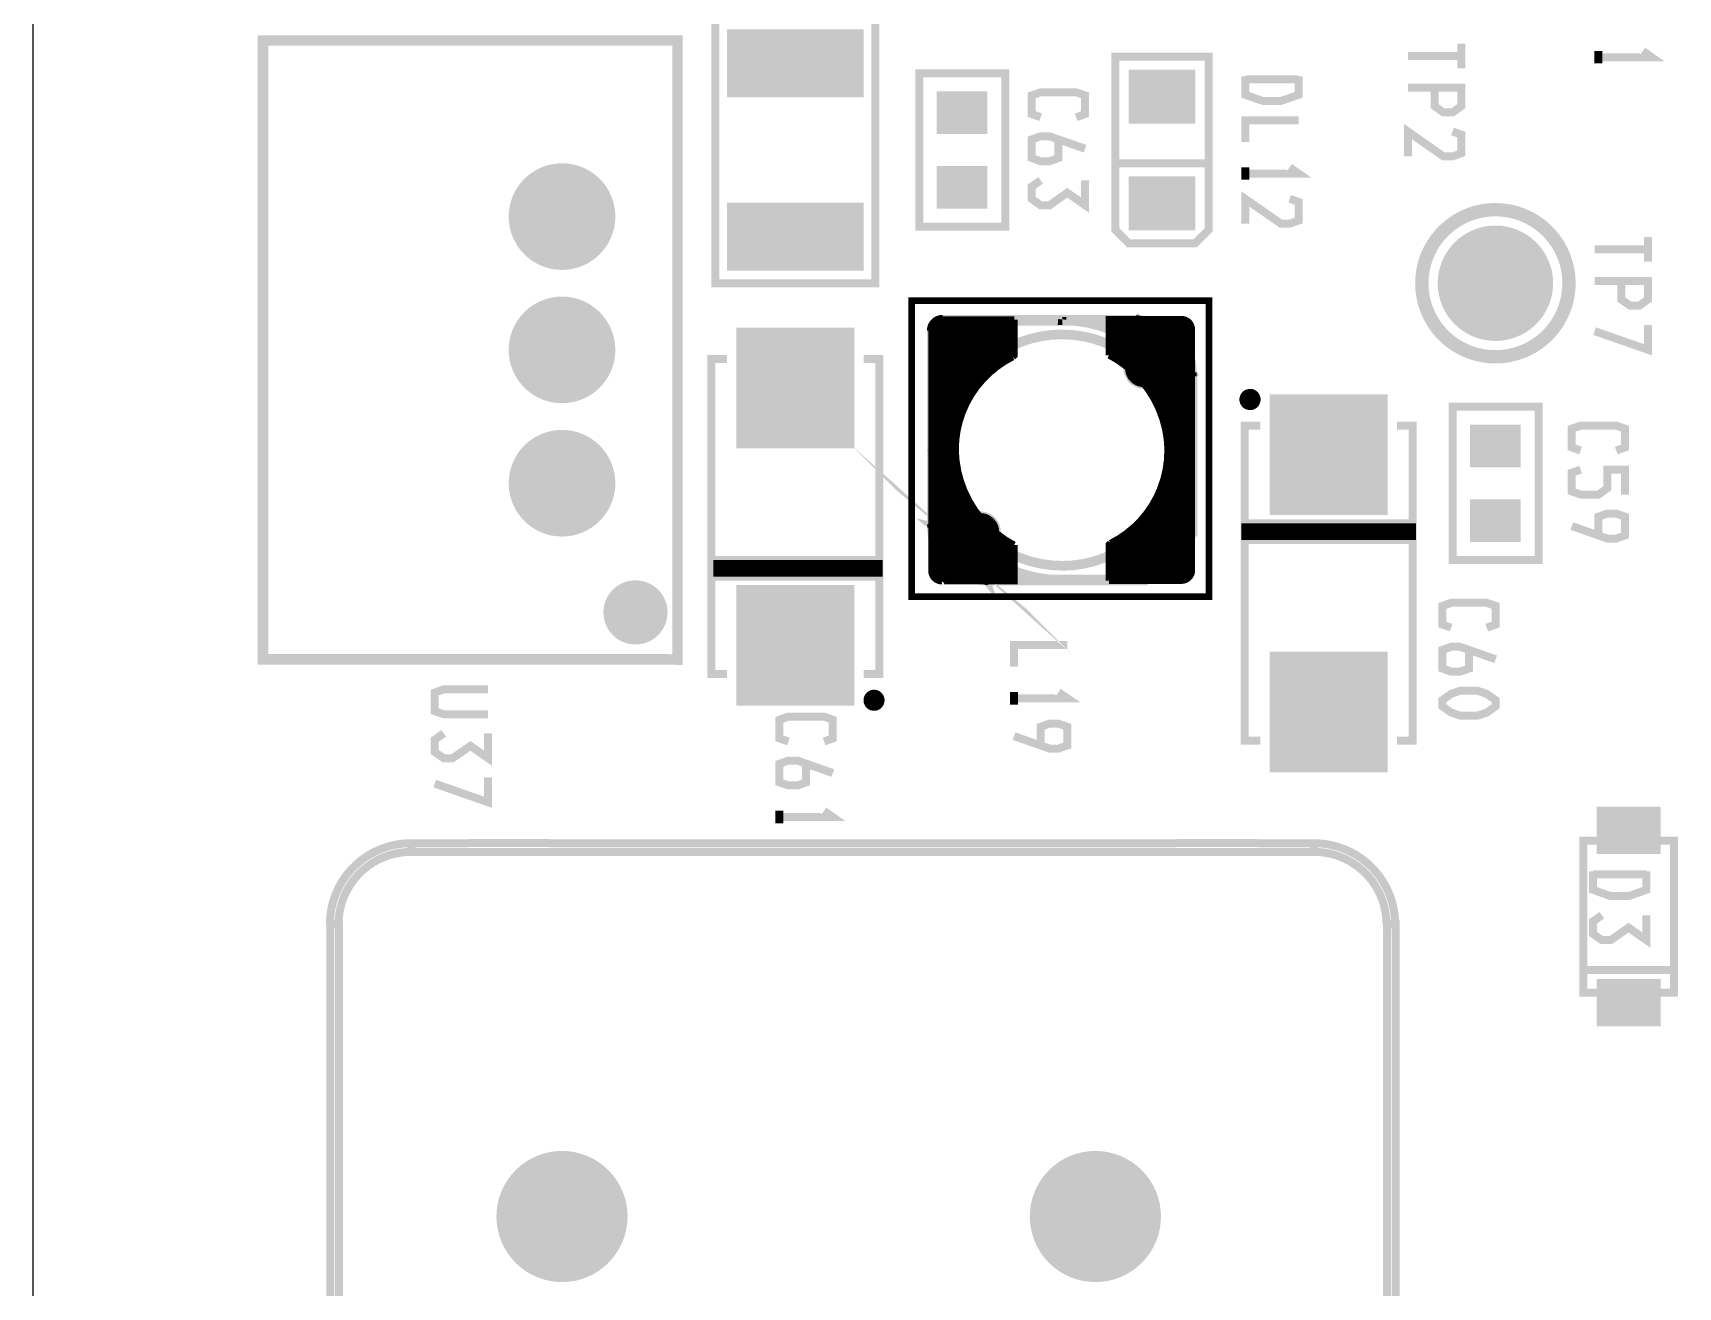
# Model space of a CAD drawing. Extents: x -8 to 204, y 99 to 321.
# Drawn here: x -7.7 to 23.64, y 151.57 to 175.46 of the extents above; entities that cross this region are included whole.
import ezdxf

# ---------------------------------------------------------------- set-up
doc = ezdxf.new("R2010")
doc.units = 0
doc.header["$MEASUREMENT"] = 0
doc.layers.get('0').update_dxf_attribs({"linetype": 'CONTINUOUS'})
for name, color, linetype in [('22-301-0_DRD', 1, 'CONTINUOUS'), ('22-301-0_SMT', 8, 'CONTINUOUS'), ('22-301-0_SST', 255, 'CONTINUOUS')]:
    doc.layers.add(name, color=color, linetype=linetype)

# ---------------------------------------------------------------- blocks, each defined once
blk = doc.blocks.new('ROUND_2')
at = {"const_width": 1.016}
blk.add_lwpolyline([(-0.508, 0, 1), (0.508, 0, 1)], format="xyb", close=True, dxfattribs=at)
blk = doc.blocks.new('RECTANGLE_4')
blk.add_solid([(0.63627, 0.51308), (0.63627, -0.51308), (-0.63627, 0.51308), (-0.63627, -0.51308)])
blk = doc.blocks.new('RECTANGLE_6')
blk.add_solid([(0.4826, 0.4064), (0.4826, -0.4064), (-0.4826, 0.4064), (-0.4826, -0.4064)])
blk = doc.blocks.new('RECTANGLE_7')
blk.add_solid([(1.12522, 1.14935), (1.12522, -1.14935), (-1.12522, 1.14935), (-1.12522, -1.14935)])
blk = doc.blocks.new('RECTANGLE_9')
blk.add_solid([(1.30048, 0.6477), (1.30048, -0.6477), (-1.30048, 0.6477), (-1.30048, -0.6477)])
blk = doc.blocks.new('RECTANGLE_16')
blk.add_solid([(0.6096, 0.44958), (0.6096, -0.44958), (-0.6096, 0.44958), (-0.6096, -0.44958)])
blk = doc.blocks.new('ROUND_27')
at = {"const_width": 1.24968}
blk.add_lwpolyline([(-0.62484, 0, 1), (0.62484, 0, 1)], format="xyb", close=True, dxfattribs=at)
blk = doc.blocks.new('ROUND_45')
at = {"const_width": 1.09982}
blk.add_lwpolyline([(-0.54991, 0, 1), (0.54991, 0, 1)], format="xyb", close=True, dxfattribs=at)

msp = doc.modelspace()

# ---------------------------------------------------------------- linework, layer by layer
at = {"layer": '22-301-0_DRD'}
msp.add_line((-7.697021493399558, 319.1103377674048), (-7.697021493399558, 111.8107777674048), dxfattribs=at)
at = {"layer": '22-301-0_SMT', "const_width": 0.127}
for points in [[(9.62069850660044, 169.9970977674048, 0.4142136), (9.420038506600442, 169.7964377674048)], [(14.37811850660044, 169.8065977674048, 0.4142136), (14.17999850660044, 170.0047177674048)], [(10.96943850660044, 169.2858977674048, 0.2845461), (9.877238506600442, 167.5205977674048)], [(13.92091850660044, 167.5155177674048, 0.2736465), (12.80331850660044, 169.3189177674048)], [(9.877238506600442, 167.5078977674048, 0.2733631), (10.99483850660044, 165.7044977674047)], [(12.82871850660045, 165.7375177674048, 0.2843907), (13.91837850660044, 167.5002777674048)], [(9.420038506600442, 165.2168177674048, 0.4142136), (9.62069850660044, 165.0161577674048)], [(14.17999850660044, 165.0263177674047, 0.4142136), (14.37811850660044, 165.2244377674048)]]:
    msp.add_lwpolyline(points, format="xyb", dxfattribs=at)
for points in [[(10.99483850660044, 169.8040577674048), (9.420038506600442, 169.8040577674048)], [(9.420038506600442, 169.7964377674048), (9.420038506600442, 169.7938977674048)], [(9.420038506600442, 169.7938977674048), (9.420038506600442, 165.2218977674048)], [(10.99483850660044, 169.9183577674048), (9.463218506600441, 169.9183577674048)], [(9.52163850660044, 169.9716977674047), (9.52163850660044, 165.0415577674048)], [(9.62323850660044, 169.9970977674048), (9.62069850660044, 169.9970497674047)], [(10.99483850660044, 169.9970977674048), (9.62323850660044, 169.9970977674048)], [(9.63593850660044, 169.9970977674048), (9.63593850660044, 165.0186977674048)], [(9.75023850660044, 169.9970977674048), (9.75023850660044, 165.0186977674048)], [(9.86453850660044, 169.9970977674048), (9.86453850660044, 165.0186977674048)], [(9.97883850660044, 169.9970977674048), (9.97883850660044, 168.1454377674048)], [(10.09313850660044, 169.9970977674048), (10.09313850660044, 168.4172177674048)], [(10.20743850660044, 169.9970977674048), (10.20743850660044, 168.6127977674048)], [(10.32173850660044, 169.9970977674048), (10.32173850660044, 168.7677377674048)], [(10.43603850660044, 169.9970977674048), (10.43603850660044, 168.8947377674048)], [(10.55033850660044, 169.9970977674048), (10.55033850660044, 169.0039577674048)], [(10.66463850660044, 169.9970977674048), (10.66463850660044, 169.0979377674047)], [(10.77893850660044, 169.9970977674048), (10.77893850660044, 169.1766777674048)], [(10.89323850660044, 169.9970977674048), (10.89323850660044, 169.2452577674048)], [(10.99483850660044, 169.9970977674048), (10.99483850660044, 169.3112977674048), (10.96943850660044, 169.2858977674048)], [(14.17491850660044, 170.0047177674048), (12.80331850660044, 170.0047177674048), (12.80331850660044, 169.3189177674048)], [(14.33493850660044, 169.9285177674048), (12.80331850660044, 169.9285177674048)], [(14.37811850660044, 169.8142177674048), (12.80331850660044, 169.8142177674048)], [(12.90491850660044, 170.0047177674048), (12.90491850660044, 169.2604977674048)], [(13.01921850660044, 170.0047177674048), (13.01921850660044, 169.1893777674047)], [(13.13351850660044, 170.0047177674048), (13.13351850660044, 169.1030177674048)], [(13.24781850660044, 170.0047177674048), (13.24781850660044, 169.0064977674048)], [(13.36211850660044, 170.0047177674048), (13.36211850660044, 168.8921977674048)], [(13.47641850660044, 170.0047177674048), (13.47641850660044, 168.7601177674048)], [(13.59071850660044, 170.0047177674048), (13.59071850660044, 168.5975577674048)], [(13.70501850660044, 170.0047177674048), (13.70501850660044, 168.3968977674048)], [(13.81931850660044, 170.0047177674048), (13.81931850660044, 168.1149577674047)], [(13.93361850660044, 170.0047177674048), (13.93361850660044, 165.0263177674047)], [(14.04791850660044, 170.0047177674048), (14.04791850660044, 165.0263177674047)], [(14.16221850660044, 170.0047177674048), (14.16221850660044, 165.0263177674047)], [(14.17999850660044, 170.0047177674048), (14.17491850660044, 170.0046537674048)], [(14.27651850660044, 169.9793177674048), (14.27651850660044, 165.0517177674048)], [(14.37811850660044, 169.8065977674048), (14.37811850660044, 169.8015177674048)], [(14.37811850660044, 169.8015177674048), (14.37811850660044, 165.2295177674048)], [(10.99483850660044, 169.6897577674048), (9.420038506600442, 169.6897577674048)], [(10.99483850660044, 169.5754577674048), (9.420038506600442, 169.5754577674048)], [(14.37811850660044, 169.6999177674048), (12.80331850660044, 169.6999177674048)], [(14.37811850660044, 169.5856177674048), (12.80331850660044, 169.5856177674048)], [(10.99483850660044, 169.4611577674048), (9.420038506600442, 169.4611577674048)], [(10.99483850660044, 169.3468577674048), (9.420038506600442, 169.3468577674048)], [(10.87291850660044, 169.2325577674048), (9.420038506600442, 169.2325577674048)], [(14.37811850660044, 169.4713177674048), (12.80331850660044, 169.4713177674048)], [(14.37811850660044, 169.3570177674048), (12.80331850660044, 169.3570177674048)], [(14.37811850660044, 169.2427177674048), (12.93539850660044, 169.2427177674048)], [(10.69511850660044, 169.1182577674048), (9.420038506600442, 169.1182577674048)], [(10.55033850660044, 169.0039577674048), (9.420038506600442, 169.0039577674048)], [(10.43095850660044, 168.8896577674048), (9.420038506600442, 168.8896577674048)], [(14.37811850660044, 169.1284177674048), (13.10303850660044, 169.1284177674048)], [(14.37811850660044, 169.0141177674048), (13.24019850660044, 169.0141177674048)], [(14.37811850660044, 168.8998177674048), (13.35449850660044, 168.8998177674048)], [(10.32935850660044, 168.7753577674048), (9.420038506600442, 168.7753577674048)], [(10.24045850660044, 168.6610577674048), (9.420038506600442, 168.6610577674048)], [(10.16679850660044, 168.5467577674048), (9.420038506600442, 168.5467577674048)], [(14.37811850660044, 168.7855177674048), (13.45609850660044, 168.7855177674048)], [(14.37811850660044, 168.6712177674048), (13.54245850660044, 168.6712177674048)], [(14.37811850660044, 168.5569177674048), (13.61611850660044, 168.5569177674048)], [(10.10075850660044, 168.4324577674048), (9.420038506600442, 168.4324577674048)], [(10.04741850660044, 168.3181577674048), (9.420038506600442, 168.3181577674048)], [(14.37811850660044, 168.4426177674048), (13.68215850660044, 168.4426177674048)], [(14.37811850660044, 168.3283177674048), (13.73803850660044, 168.3283177674048)], [(9.999158506600445, 168.2038577674048), (9.420038506600442, 168.2038577674048)], [(9.961058506600445, 168.0895577674048), (9.420038506600442, 168.0895577674048)], [(9.93057850660044, 167.9752577674048), (9.420038506600442, 167.9752577674048)], [(14.37811850660044, 168.2140177674048), (13.78375850660044, 168.2140177674048)], [(14.37811850660044, 168.0997177674048), (13.82439850660044, 168.0997177674048)], [(14.37811850660044, 167.9854177674048), (13.85741850660044, 167.9854177674048)], [(9.907718506600439, 167.8609577674048), (9.420038506600442, 167.8609577674048)], [(9.88993850660044, 167.7466577674048), (9.420038506600442, 167.7466577674048)], [(9.879778506600442, 167.6323577674048), (9.420038506600442, 167.6323577674048)], [(14.37811850660044, 167.8711177674048), (13.88281850660044, 167.8711177674048)], [(14.37811850660044, 167.7568177674048), (13.90059850660044, 167.7568177674048)], [(14.37811850660044, 167.6425177674048), (13.91329850660044, 167.6425177674048)], [(9.877238506600442, 167.5180577674048), (9.420038506600442, 167.5180577674048)], [(9.882318506600441, 167.4037577674048), (9.420038506600442, 167.4037577674048)], [(9.89247850660044, 167.2894577674048), (9.420038506600442, 167.2894577674048)], [(9.877238506600442, 167.5205977674048), (9.877238506600442, 167.5078977674048)], [(14.37811850660044, 167.2996177674048), (13.91075850660044, 167.2996177674048)], [(14.37811850660044, 167.4139177674048), (13.91837850660044, 167.4139177674048)], [(14.37811850660044, 167.5282177674048), (13.92091850660044, 167.5282177674048)], [(13.92091850660044, 167.5155177674048), (13.92091850660044, 167.5002777674048)], [(9.910258506600442, 167.1751577674048), (9.420038506600442, 167.1751577674048)], [(9.93565850660044, 167.0608577674048), (9.420038506600442, 167.0608577674048)], [(14.37811850660044, 167.0710177674048), (13.87265850660044, 167.0710177674048)], [(14.37811850660044, 167.1853177674048), (13.89551850660044, 167.1853177674048)], [(9.96613850660044, 166.9465577674048), (9.420038506600442, 166.9465577674048)], [(10.00423850660044, 166.8322577674048), (9.420038506600442, 166.8322577674048)], [(10.04995850660044, 166.7179577674048), (9.420038506600442, 166.7179577674048)], [(9.97883850660044, 166.9059177674048), (9.97883850660044, 165.0186977674048)], [(14.37811850660044, 166.7281177674048), (13.76343850660044, 166.7281177674048)], [(14.37811850660044, 166.8424177674048), (13.80661850660044, 166.8424177674048)], [(13.81931850660044, 166.8754377674048), (13.81931850660044, 165.0263177674047)], [(14.37811850660044, 166.9567177674048), (13.84471850660044, 166.9567177674048)], [(10.10329850660044, 166.6036577674048), (9.420038506600442, 166.6036577674048)], [(10.16679850660044, 166.4893577674048), (9.420038506600442, 166.4893577674048)], [(10.24045850660044, 166.3750577674048), (9.420038506600442, 166.3750577674048)], [(10.09313850660044, 166.6239777674048), (10.09313850660044, 165.0186977674048)], [(10.20743850660044, 166.4233177674048), (10.20743850660044, 165.0186977674048)], [(14.37811850660044, 166.3852177674048), (13.57293850660044, 166.3852177674048)], [(13.59071850660044, 166.4080777674048), (13.59071850660044, 165.0263177674047)], [(14.37811850660044, 166.4995177674048), (13.64659850660044, 166.4995177674048)], [(13.70501850660044, 166.6036577674048), (13.70501850660044, 165.0263177674047)], [(14.37811850660044, 166.6138177674048), (13.71009850660044, 166.6138177674048)], [(10.32427850660044, 166.2607577674048), (9.420038506600442, 166.2607577674048)], [(10.42079850660044, 166.1464577674048), (9.420038506600442, 166.1464577674048)], [(10.53255850660044, 166.0321577674048), (9.420038506600442, 166.0321577674048)], [(10.32173850660044, 166.2632977674048), (10.32173850660044, 165.0186977674048)], [(10.43603850660044, 166.1286777674048), (10.43603850660044, 165.0186977674048)], [(14.37811850660044, 166.0423177674048), (13.27575850660044, 166.0423177674048)], [(13.36211850660044, 166.1261377674048), (13.36211850660044, 165.0263177674047)], [(14.37811850660044, 166.1566177674048), (13.39005850660044, 166.1566177674048)], [(13.47641850660044, 166.2531377674048), (13.47641850660044, 165.0263177674047)], [(14.37811850660044, 166.2709177674048), (13.48911850660044, 166.2709177674048)], [(10.66463850660044, 165.9178577674048), (9.420038506600442, 165.9178577674048)], [(10.82211850660044, 165.8035577674048), (9.420038506600442, 165.8035577674048)], [(10.55033850660044, 166.0143777674048), (10.55033850660044, 165.0186977674048)], [(10.66463850660044, 165.9178577674048), (10.66463850660044, 165.0186977674048)], [(10.77893850660044, 165.8340377674048), (10.77893850660044, 165.0186977674048)], [(10.89323850660044, 165.7603777674047), (10.89323850660044, 165.0186977674048)], [(12.82871850660045, 165.7375177674048), (12.80331850660044, 165.7121177674048), (12.80331850660044, 165.0263177674047)], [(12.90491850660044, 165.7756177674048), (12.90491850660044, 165.0263177674047)], [(14.37811850660044, 165.8137177674048), (12.96841850660044, 165.8137177674048)], [(13.01921850660044, 165.8441977674048), (13.01921850660044, 165.0263177674047)], [(13.13351850660044, 165.9254777674047), (13.13351850660044, 165.0263177674047)], [(14.37811850660044, 165.9280177674048), (13.13605850660044, 165.9280177674048)], [(13.24781850660044, 166.0169177674048), (13.24781850660044, 165.0263177674047)], [(10.99483850660044, 165.6892577674048), (9.420038506600442, 165.6892577674048)], [(10.99483850660044, 165.5749577674048), (9.420038506600442, 165.5749577674048)], [(10.99483850660044, 165.4606577674048), (9.420038506600442, 165.4606577674048)], [(10.99483850660044, 165.7044977674047), (10.99483850660044, 165.0186977674048), (9.62323850660044, 165.0186977674048), (9.62069850660044, 165.0161577674048)], [(14.37811850660044, 165.6994177674048), (12.80331850660044, 165.6994177674048)], [(14.37811850660044, 165.5851177674048), (12.80331850660044, 165.5851177674048)], [(14.37811850660044, 165.4708177674048), (12.80331850660044, 165.4708177674048)], [(9.420038506600442, 165.2218977674048), (9.41997450660044, 165.2168177674048)], [(10.99483850660044, 165.3463577674048), (9.420038506600442, 165.3463577674048)], [(10.99483850660044, 165.2320577674048), (9.420038506600442, 165.2320577674048)], [(10.99483850660044, 165.1177577674048), (9.44543850660044, 165.1177577674048)], [(14.37811850660044, 165.3565177674048), (12.80331850660044, 165.3565177674048)], [(14.37811850660044, 165.2422177674048), (12.80331850660044, 165.2422177674048)], [(14.35271850660044, 165.1279177674048), (12.80331850660044, 165.1279177674048)], [(14.37811850660044, 165.2244377674048), (14.37805450660044, 165.2295157674048)], [(14.17491850660044, 165.0263177674047), (12.80331850660044, 165.0263177674047)], [(14.17999850660044, 165.0263177674047), (14.17491850660044, 165.0263177674047)]]:
    msp.add_lwpolyline(points, dxfattribs=at)
at = {"layer": '22-301-0_SST'}
for points, const_width in [([(5.683698506600441, 170.6905177674048), (8.350698506600445, 170.6905177674048), (8.350698506600445, 175.7705177674048), (5.302698506600441, 175.7705177674048), (5.302698506600441, 170.6905177674048), (5.683698506600441, 170.6905177674048)], 0.1524), ([(4.380678506600443, 163.5251777674048), (4.581338506600442, 163.5200977674048), (4.581338506600442, 175.3158577674048), (-3.312981493399558, 175.3158577674048), (-3.312981493399558, 163.5251777674048), (4.380678506600443, 163.5251777674048)], 0.20066), ([(19.51145850660044, 174.7824577674048), (19.51145850660044, 175.2574377674048)], 0.1524), ([(22.12511850660044, 174.8789777674048), (22.12511850660044, 175.1151977674048)], 0.1524), ([(22.12511850660044, 174.9958177674048), (23.14111850660044, 174.9958177674048), (22.97093850660044, 175.1151977674048)], 0.1524), ([(14.44669850660044, 171.4525177674047), (13.17669850660044, 171.4525177674047), (12.92269850660044, 171.7065177674048), (12.92269850660044, 175.0085177674048), (14.70069850660044, 175.0085177674048), (14.70069850660044, 171.7065177674048), (14.44669850660044, 171.4525177674047)], 0.1524), ([(18.49545850660044, 175.0212177674048), (19.51145850660044, 175.0212177674048)], 0.1524), ([(10.82719850660044, 171.7700177674048), (10.82719850660044, 174.6910177674048), (9.188898506600442, 174.6910177674048), (9.188898506600442, 171.7700177674048), (10.82719850660044, 171.7700177674048)], 0.1524), ([(15.39665850660044, 174.6351377674048), (15.39665850660044, 174.2795377674047), (15.73447850660044, 174.1626977674048), (16.07483850660044, 174.1626977674048), (16.41265850660044, 174.2795377674047), (16.41265850660044, 174.6351377674048)], 0.1524), ([(15.39665850660044, 174.5767177674048), (16.41265850660044, 174.5767177674048)], 0.1524), ([(11.49775850660044, 173.8528177674048), (11.33011850660044, 173.9137777674048), (11.33011850660044, 174.2693777674048), (11.49775850660044, 174.3277977674048), (12.17593850660044, 174.3277977674048), (12.34611850660044, 174.2693777674048), (12.34611850660044, 173.9137777674048), (12.17593850660044, 173.8528177674048)], 0.1524), ([(19.00345850660044, 174.4192377674048), (19.00345850660044, 174.0636377674048), (19.17363850660044, 173.9442577674048), (19.34381850660044, 173.9442577674048), (19.51145850660044, 174.0636377674048), (19.51145850660044, 174.4192377674048), (18.49545850660044, 174.4192377674048)], 0.1524), ([(15.39665850660044, 173.3829177674048), (15.39665850660044, 173.7969377674048), (16.41265850660044, 173.7969377674048)], 0.1524), ([(18.49545850660044, 173.1060577674048), (18.49545850660044, 173.5810377674048), (19.17363850660044, 173.1060577674048), (19.34381850660044, 173.1060577674048), (19.51145850660044, 173.1670177674048), (19.51145850660044, 173.5226177674048), (19.34381850660044, 173.5810377674048)], 0.1524), ([(11.83811850660044, 173.4311777674048), (11.83811850660044, 173.0755777674048), (11.66793850660044, 173.0146177674048), (11.49775850660044, 173.0146177674048), (11.33011850660044, 173.0755777674048), (11.33011850660044, 173.4311777674048), (11.49775850660044, 173.4895977674048), (11.66793850660044, 173.4895977674048), (12.34611850660044, 173.2533777674047)], 0.1524), ([(14.70069850660044, 172.9765177674048), (12.92269850660044, 172.9765177674048)], 0.1524), ([(11.49775850660044, 172.6513977674048), (11.33011850660044, 172.5320177674048), (11.33011850660044, 172.2957977674048), (11.49775850660044, 172.1764177674048), (11.66793850660044, 172.1764177674048), (12.00575850660044, 172.4151777674048), (12.34611850660044, 172.1764177674048), (12.34611850660044, 172.6513977674048)], 0.1524), ([(15.39665850660044, 172.6640977674048), (15.39665850660044, 172.9003177674048)], 0.1524), ([(15.39665850660044, 172.7809377674048), (16.41265850660044, 172.7809377674048), (16.24247850660044, 172.9003177674048)], 0.1524), ([(15.39665850660044, 171.8258977674048), (15.39665850660044, 172.2983377674047), (16.07483850660044, 171.8258977674048), (16.24247850660044, 171.8258977674048), (16.41265850660044, 171.8843177674048), (16.41265850660044, 172.2399177674048), (16.24247850660044, 172.2983377674047)], 0.1524), ([(23.06745850660044, 171.0994577674048), (23.06745850660044, 171.5744377674048)], 0.1524), ([(22.05145850660044, 171.3382177674048), (23.06745850660044, 171.3382177674048)], 0.1524), ([(22.55945850660044, 170.7362377674048), (22.55945850660044, 170.3806377674047), (22.72963850660044, 170.2612577674048), (22.89981850660044, 170.2612577674048), (23.06745850660044, 170.3806377674047), (23.06745850660044, 170.7362377674048), (22.05145850660044, 170.7362377674048)], 0.1524), ([(14.70831850660044, 170.3603177674048), (9.04411850660044, 170.3603177674048), (9.04411850660044, 164.7215177674047), (14.70831850660044, 164.7215177674047), (14.70831850660044, 170.3603177674048)], 0.127), ([(9.460678506600441, 169.7862777674048), (9.460678506600441, 166.0778777674047), (9.40733850660044, 166.0778777674047), (9.40733850660044, 169.7862777674048)], 0.1524), ([(9.417498506600442, 169.7888177674048), (9.417498506600442, 168.4959577674048), (9.81373850660044, 168.4959577674048), (9.81373850660044, 168.5289777674048), (9.450518506600439, 168.5289777674048), (9.450518506600439, 169.7989777674048)], 0.1524), ([(9.618158506600444, 169.9691577674048), (10.85513850660044, 169.9691577674048), (10.85513850660044, 169.5983177674048)], 0.1524), ([(9.63085850660044, 170.0123377674047), (13.34179850660044, 170.0123377674047), (13.34179850660044, 169.9589977674048), (9.62069850660044, 169.9589977674048)], 0.1524), ([(9.633398506600443, 170.0123377674047), (9.633398506600443, 170.0021777674048)], 0.1524), ([(10.88815850660044, 169.5779977674048), (10.88815850660044, 170.0021777674048), (9.633398506600443, 170.0021777674048)], 0.1524), ([(11.90923850660044, 170.0021777674048), (11.90669850660044, 169.9691577674048), (11.91177850660044, 169.9691577674048)], 0.1524), ([(12.82871850660045, 169.4941777674048), (13.34179850660044, 170.0097977674048), (13.82693850660044, 169.4281377674048), (14.40605850660044, 168.9455377674047), (13.89043850660044, 168.4324577674048)], 0.1524), ([(13.90059850660044, 168.4883377674047), (14.35525850660044, 168.9429977674048), (13.80153850660044, 169.4078177674048), (13.33925850660044, 169.9589977674048), (12.88459850660044, 169.5043377674048)], 0.1524), ([(13.38497850660044, 170.0021777674048), (13.31891250660044, 170.0000217674048)], 0.1524), ([(13.31893850660044, 169.9996377674047), (13.32655850660044, 169.9716977674047), (13.79899850660044, 169.4052777674048), (13.82693850660044, 169.4281377674048), (13.35703850660044, 169.9894777674048)], 0.1524), ([(14.38065850660044, 168.9455377674047), (14.37557850660044, 168.9480777674048), (13.81423850660044, 169.4179777674048), (13.34179850660044, 169.9818577674048), (13.34179850660044, 169.9843977674048), (13.35703850660044, 169.9894777674048), (13.36465850660044, 169.9691577674048)], 0.1524), ([(13.38751850660044, 169.9843977674048), (13.34184650660044, 169.9833477674048)], 0.1524), ([(13.38751850660044, 169.9691577674048), (13.36466450660044, 169.9688917674048)], 0.1524), ([(22.05145850660044, 169.7786577674048), (23.06745850660044, 169.4230577674048), (23.06745850660044, 169.8980377674048)], 0.1524), ([(13.05731850660044, 169.6846777674048), (13.07255850660044, 169.7151577674048)], 0.1524), ([(5.526218506600442, 163.2457777674048), (5.226498506600443, 163.2457777674048), (5.226498506600443, 169.2452577674048), (5.526218506600442, 169.2452577674048)], 0.1524), ([(8.127178506600442, 163.2457777674048), (8.426898506600441, 163.2457777674048), (8.426898506600441, 169.2452577674048), (8.127178506600442, 169.2452577674048)], 0.1524), ([(13.24273850660044, 168.8718777674048), (13.26813850660044, 168.8464777674048), (13.82693850660044, 169.4052777674048), (13.80153850660044, 169.4306777674047), (13.24273850660044, 168.8718777674048)], 0.1524), ([(14.36541850660044, 168.9709377674048), (13.82439850660044, 169.4306777674047), (13.80153850660044, 169.4052777674048), (14.36795850660044, 168.9328377674047), (14.39589850660044, 168.9201377674048)], 0.1524), ([(13.65167850660044, 168.8591777674048), (13.67199850660044, 168.8337777674048), (13.65929850660044, 168.8210777674047)], 0.1524), ([(13.64913850660044, 168.8363177674048), (13.67453850660044, 168.8566377674047)], 0.1524), ([(14.35779850660044, 165.9381777674048), (14.35779850660044, 168.9455377674047), (14.40859850660044, 168.9455377674047), (14.40859850660044, 165.9153177674048)], 0.1524), ([(14.36541850660044, 168.9709377674048), (14.36478450660044, 168.9912297674048)], 0.1524), ([(14.38065850660044, 168.9455377674047), (14.38065850660044, 168.9912577674048)], 0.1524), ([(14.39589850660044, 168.9201377674048), (14.39822050660044, 168.9887177674048)], 0.1524), ([(13.65929850660044, 168.8210777674047), (13.67199850660044, 168.8337777674048)], 0.1524), ([(14.11395850660044, 168.6712177674048), (14.08347850660044, 168.6559777674047), (14.14443850660044, 168.5315177674048), (14.16475850660044, 168.4883377674047), (14.18253850660044, 168.4451577674048), (14.20031850660044, 168.4019777674048), (14.21555850660044, 168.3587977674048), (14.23333850660044, 168.3130777674048), (14.24603850660044, 168.2698977674048), (14.26127850660044, 168.2241777674048), (14.27397850660044, 168.1784577674048), (14.28667850660044, 168.1327377674048), (14.29937850660044, 168.0870177674047), (14.30953850660044, 168.0412977674048), (14.33493850660044, 167.8990577674048), (14.34255850660044, 167.8533377674048), (14.34763850660044, 167.8050777674048), (14.35525850660044, 167.7568177674048), (14.36541850660044, 167.5104377674048), (14.36287850660044, 167.3783577674048), (14.35525850660044, 167.2894577674048), (14.35271850660044, 167.2462777674048), (14.34763850660044, 167.2030977674048), (14.30191850660044, 166.9490977674048), (14.29175850660044, 166.9059177674048), (14.27905850660044, 166.8652777674048), (14.23079850660044, 166.7027177674047), (14.21555850660044, 166.6620777674048), (14.20031850660044, 166.6239777674048), (14.18507850660044, 166.5858777674048), (14.13427850660044, 166.4690377674048), (14.16475850660044, 166.4563377674048), (14.18253850660044, 166.4944377674047), (14.21555850660044, 166.5731777674048), (14.23079850660044, 166.6112777674048), (14.24603850660044, 166.6519177674048), (14.26127850660044, 166.6925577674048), (14.31207850660044, 166.8576577674048), (14.32223850660044, 166.8982977674048), (14.33239850660044, 166.9414777674048), (14.34255850660044, 166.9846577674048), (14.35271850660044, 167.0252977674048), (14.36795850660044, 167.1116577674048), (14.37303850660044, 167.1548377674048), (14.38065850660044, 167.2005577674047), (14.38573850660044, 167.2437377674048), (14.38827850660044, 167.2869177674048), (14.39589850660044, 167.3758177674048), (14.39843850660044, 167.5129777674047), (14.38573850660044, 167.7593577674048), (14.38065850660044, 167.8076177674048), (14.37557850660044, 167.8584177674048), (14.36795850660044, 167.9066777674047), (14.31969850660044, 168.1428977674048), (14.30699850660044, 168.1886177674048), (14.29175850660044, 168.2343377674048), (14.27905850660044, 168.2800577674048), (14.26381850660044, 168.3257777674048), (14.21301850660044, 168.4578577674048), (14.19523850660044, 168.5010377674047), (14.17491850660044, 168.5442177674047), (14.11395850660044, 168.6712177674048)], 0.1524), ([(15.53889850660044, 168.5873977674048), (15.43221850660044, 168.5873977674048)], 0.1524), ([(15.46269850660044, 168.5975577674048), (15.46269850660044, 168.3511777674047)], 0.1524), ([(15.59985850660044, 168.5264377674048), (15.59985850660044, 168.4222977674048)], 0.1524), ([(9.798498506600442, 168.5188177674048), (9.828978506600443, 168.5035777674047)], 0.1524), ([(15.61001850660044, 168.4502377674048), (15.36363850660044, 168.4502377674048)], 0.1524), ([(20.98719850660044, 165.4200177674048), (20.98719850660044, 168.3410177674048), (19.34889850660044, 168.3410177674048), (19.34889850660044, 165.4200177674048), (20.98719850660044, 165.4200177674048)], 0.1524), ([(15.68621850660044, 167.9752577674048), (15.38649850660044, 167.9752577674048), (15.38649850660044, 161.9757777674048), (15.68621850660044, 161.9757777674048)], 0.1524), ([(18.28717850660044, 167.9752577674048), (18.58689850660044, 167.9752577674048), (18.58689850660044, 161.9757777674048), (18.28717850660044, 161.9757777674048)], 0.1524), ([(21.78475850660044, 167.5028177674048), (21.61711850660044, 167.5637777674048), (21.61711850660044, 167.9193777674048), (21.78475850660044, 167.9777977674048), (22.46293850660044, 167.9777977674048), (22.63311850660044, 167.9193777674048), (22.63311850660044, 167.5637777674048), (22.46293850660044, 167.5028177674048)], 0.1524), ([(9.43527850660044, 166.0778777674047), (9.437818506600443, 166.0753377674048), (10.00169850660044, 165.6054377674048), (9.988998506600442, 165.6181377674048), (10.01439850660044, 165.5952777674048), (10.57065850660044, 166.1515377674048), (10.54779850660044, 166.1769377674048), (9.988998506600442, 165.6181377674048)], 0.1524), ([(9.450518506600439, 167.5129777674047), (9.417498506600442, 167.5104377674048)], 0.1524), ([(9.417498506600442, 167.5104377674048), (9.417498506600442, 167.5078977674048)], 0.1524), ([(9.450518506600439, 167.5129777674047), (9.450514506600442, 167.5078977674048)], 0.1524), ([(21.78475850660044, 167.1395977674048), (21.61711850660044, 167.0811777674048), (21.61711850660044, 166.7255777674048), (21.78475850660044, 166.6646177674048), (22.12511850660044, 166.6646177674048), (22.29275850660044, 166.7839977674048), (22.29275850660044, 167.1395977674048), (22.63311850660044, 167.1395977674048), (22.63311850660044, 166.6646177674048)], 0.1524), ([(9.991538506600442, 165.5927377674048), (9.409878506600442, 166.0778777674047), (9.922958506600445, 166.5909577674048), (9.943278506600443, 166.5528577674048)], 0.1524), ([(9.915338506600442, 166.5350777674047), (9.460678506600441, 166.0804177674048), (10.01185850660044, 165.6181377674048), (10.47667850660044, 165.0644177674048), (10.93133850660044, 165.5190777674048)], 0.1524), ([(9.70197850660044, 166.3521977674048), (9.732458506600445, 166.3674377674048)], 0.1524), ([(12.93539850660044, 165.4200177674048), (12.88459850660044, 165.4200177674048), (12.88459850660044, 165.0110777674047), (13.48911850660044, 165.0110777674047), (14.40859850660044, 165.9153177674048), (14.40859850660044, 166.4893577674048), (13.96155850660044, 166.4893577674048), (13.92599850660044, 166.4207777674048), (13.89551850660044, 166.3674377674048), (13.79899850660044, 166.2150377674048), (13.76597850660044, 166.1667777674048), (13.65421850660044, 166.0245377674048), (13.61357850660044, 165.9788177674048), (13.57293850660044, 165.9356377674048), (13.53229850660044, 165.8924577674048), (13.48911850660044, 165.8492777674048), (13.44593850660044, 165.8086377674048), (13.40021850660044, 165.7705377674048), (13.30877850660044, 165.6943377674048), (13.26051850660044, 165.6587777674048), (13.05731850660044, 165.5266977674048), (13.00651850660044, 165.4962177674047), (12.95317850660044, 165.4682777674047), (12.89729850660044, 165.4428777674048), (12.92015850660044, 165.3946177674048), (13.03191850660044, 165.4530377674048), (13.08525850660044, 165.4835177674047), (13.29099850660044, 165.6181377674048), (13.33925850660044, 165.6536977674048), (13.57039850660044, 165.8568977674047), (13.61103850660044, 165.9000777674048), (13.65421850660044, 165.9457977674048), (13.69485850660044, 165.9915177674048), (13.73295850660044, 166.0397777674048), (13.77105850660044, 166.0854977674048), (13.87773850660044, 166.2378977674048), (13.91075850660044, 166.2886977674048), (13.94123850660044, 166.3420377674047), (13.97171850660044, 166.3953777674048), (13.99203850660044, 166.4360177674048), (14.35779850660044, 166.4360177674048), (14.35779850660044, 165.9381777674048), (13.46879850660044, 165.0644177674048), (12.93539850660044, 165.0644177674048), (12.93539850660044, 165.4200177674048)], 0.1524), ([(9.450518506600439, 166.0550177674048), (9.43019850660044, 166.0600977674048), (9.991538506600442, 165.5927377674048), (10.00169850660044, 165.6054377674048), (10.47159850660044, 165.0415577674048), (10.47413850660044, 165.0390177674047)], 0.1524), ([(9.417498506600442, 166.1007377674048), (9.415176506600442, 166.0321577674048)], 0.1524), ([(10.98721850660044, 165.5292377674048), (10.47413850660044, 165.0136177674048), (9.991538506600442, 165.5927377674048), (10.01185850660044, 165.6181377674048), (9.44543850660044, 166.0905777674048), (9.417498506600442, 166.1007377674048)], 0.1524), ([(9.43527850660044, 166.0778777674047), (9.43422850660044, 166.0321577674048)], 0.1524), ([(9.450518506600439, 166.0550177674048), (9.450252506600442, 166.0321577674048)], 0.1524), ([(10.14139850660044, 166.1693177674048), (10.16679850660044, 166.1870977674048)], 0.1524), ([(10.14393850660044, 166.1896377674047), (10.16425850660044, 166.1642377674048)], 0.1524), ([(15.39919850660044, 166.1185177674048), (15.39919850660044, 165.8010177674047)], 0.1524), ([(18.57419850660044, 166.1185177674048), (15.39919850660044, 166.1185177674048)], 0.1524), ([(18.57419850660044, 166.0397777674048), (15.39919850660044, 166.0397777674048)], 0.1524), ([(15.50079850660044, 166.1185177674048), (15.50079850660044, 165.8010177674047)], 0.1524), ([(15.63795850660044, 166.1185177674048), (15.63795850660044, 165.8010177674047)], 0.1524), ([(15.77511850660044, 166.1185177674048), (15.77511850660044, 165.8010177674047)], 0.1524), ([(15.91227850660044, 166.1185177674048), (15.91227850660044, 165.8010177674047)], 0.1524), ([(16.04943850660044, 166.1185177674048), (16.04943850660044, 165.8010177674047)], 0.1524), ([(16.18659850660044, 166.1185177674048), (16.18659850660044, 165.8010177674047)], 0.1524), ([(16.32375850660044, 166.1185177674048), (16.32375850660044, 165.8010177674047)], 0.1524), ([(16.46091850660044, 166.1185177674048), (16.46091850660044, 165.8010177674047)], 0.1524), ([(16.59807850660044, 166.1185177674048), (16.59807850660044, 165.8010177674047)], 0.1524), ([(16.73523850660044, 166.1185177674048), (16.73523850660044, 165.8010177674047)], 0.1524), ([(16.87239850660044, 166.1185177674048), (16.87239850660044, 165.8010177674047)], 0.1524), ([(17.00955850660044, 166.1185177674048), (17.00955850660044, 165.8010177674047)], 0.1524), ([(17.14671850660044, 166.1185177674048), (17.14671850660044, 165.8010177674047)], 0.1524), ([(17.28387850660044, 166.1185177674048), (17.28387850660044, 165.8010177674047)], 0.1524), ([(17.42103850660044, 166.1185177674048), (17.42103850660044, 165.8010177674047)], 0.1524), ([(17.55819850660044, 166.1185177674048), (17.55819850660044, 165.8010177674047)], 0.1524), ([(17.69535850660044, 166.1185177674048), (17.69535850660044, 165.8010177674047)], 0.1524), ([(17.83251850660044, 166.1185177674048), (17.83251850660044, 165.8010177674047)], 0.1524), ([(17.96967850660044, 166.1185177674048), (17.96967850660044, 165.8010177674047)], 0.1524), ([(18.10683850660044, 166.1185177674048), (18.10683850660044, 165.8010177674047)], 0.1524), ([(18.24399850660044, 166.1185177674048), (18.24399850660044, 165.8010177674047)], 0.1524), ([(18.38115850660044, 166.1185177674048), (18.38115850660044, 165.8010177674047)], 0.1524), ([(18.51831850660044, 166.1185177674048), (18.51831850660044, 165.8010177674047)], 0.1524), ([(18.57419850660044, 166.1185177674048), (18.57419850660044, 165.8010177674047)], 0.1524), ([(22.12511850660044, 165.8873777674048), (22.12511850660044, 166.2429777674048), (22.29275850660044, 166.3013977674048), (22.46293850660044, 166.3013977674048), (22.63311850660044, 166.2429777674048), (22.63311850660044, 165.8873777674048), (22.46293850660044, 165.8264177674048), (22.29275850660044, 165.8264177674048), (21.61711850660044, 166.0651777674047)], 0.1524), ([(10.58589850660044, 165.7476777674048), (10.56049850660044, 165.7679977674048)], 0.1524), ([(10.56303850660044, 165.7451377674048), (10.58335850660044, 165.7705377674048)], 0.1524), ([(18.57419850660044, 165.9026177674048), (15.39919850660044, 165.9026177674048)], 0.1524), ([(18.57419850660044, 165.8010177674047), (15.39919850660044, 165.8010177674047)], 0.1524), ([(8.414198506600442, 165.4200177674048), (5.239198506600442, 165.4200177674048), (5.239198506600442, 165.1025177674048)], 0.1524), ([(5.340798506600441, 165.4200177674048), (5.340798506600441, 165.1025177674048)], 0.1524), ([(5.477958506600443, 165.4200177674048), (5.477958506600443, 165.1025177674048)], 0.1524), ([(5.615118506600441, 165.4200177674048), (5.615118506600441, 165.1025177674048)], 0.1524), ([(5.752278506600442, 165.4200177674048), (5.752278506600442, 165.1025177674048)], 0.1524), ([(5.889438506600442, 165.4200177674048), (5.889438506600442, 165.1025177674048)], 0.1524), ([(6.026598506600441, 165.4200177674048), (6.026598506600441, 165.1025177674048)], 0.1524), ([(6.163758506600443, 165.4200177674048), (6.163758506600443, 165.1025177674048)], 0.1524), ([(6.300918506600441, 165.4200177674048), (6.300918506600441, 165.1025177674048)], 0.1524), ([(6.438078506600442, 165.4200177674048), (6.438078506600442, 165.1025177674048)], 0.1524), ([(6.57523850660044, 165.4200177674048), (6.57523850660044, 165.1025177674048)], 0.1524), ([(6.712398506600442, 165.4200177674048), (6.712398506600442, 165.1025177674048)], 0.1524), ([(6.849558506600442, 165.4200177674048), (6.849558506600442, 165.1025177674048)], 0.1524), ([(6.986718506600441, 165.4200177674048), (6.986718506600441, 165.1025177674048)], 0.1524), ([(7.123878506600441, 165.4200177674048), (7.123878506600441, 165.1025177674048)], 0.1524), ([(7.261038506600441, 165.4200177674048), (7.261038506600441, 165.1025177674048)], 0.1524), ([(7.398198506600442, 165.4200177674048), (7.398198506600442, 165.1025177674048)], 0.1524), ([(7.535358506600442, 165.4200177674048), (7.535358506600442, 165.1025177674048)], 0.1524), ([(7.672518506600442, 165.4200177674048), (7.672518506600442, 165.1025177674048)], 0.1524), ([(7.809678506600441, 165.4200177674048), (7.809678506600441, 165.1025177674048)], 0.1524), ([(7.946838506600441, 165.4200177674048), (7.946838506600441, 165.1025177674048)], 0.1524), ([(8.083998506600441, 165.4200177674048), (8.083998506600441, 165.1025177674048)], 0.1524), ([(8.221158506600442, 165.4200177674048), (8.221158506600442, 165.1025177674048)], 0.1524), ([(8.35831850660044, 165.4200177674048), (8.35831850660044, 165.1025177674048)], 0.1524), ([(8.414198506600442, 165.4200177674048), (8.414198506600442, 165.1025177674048)], 0.1524), ([(10.49699850660044, 165.0212377674048), (10.48683850660044, 165.0491777674048), (10.01439850660044, 165.6155977674048), (9.988998506600442, 165.5952777674048), (10.45635850660044, 165.0339377674048), (10.44873850660044, 165.0542577674047)], 0.1524), ([(8.414198506600442, 165.3412777674048), (5.239198506600442, 165.3412777674048)], 0.1524), ([(8.414198506600442, 165.2041177674048), (5.239198506600442, 165.2041177674048)], 0.1524), ([(8.414198506600442, 165.1025177674048), (5.239198506600442, 165.1025177674048)], 0.1524), ([(11.90669850660044, 165.0212377674048), (11.90923850660044, 165.0542577674047), (11.66285850660044, 165.0644177674048), (11.56633850660044, 165.0771177674048), (11.51807850660044, 165.0847377674048), (11.37837850660044, 165.1101377674048), (11.33265850660044, 165.1202977674048), (11.28693850660044, 165.1329977674048), (11.19549850660044, 165.1583977674048), (11.14977850660044, 165.1736377674048), (11.10659850660044, 165.1863377674048), (11.01769850660044, 165.2193577674048), (10.97451850660044, 165.2371377674048), (10.88815850660044, 165.2752377674047), (10.76369850660044, 165.3361977674048), (10.74845850660044, 165.3057177674048), (10.87545850660044, 165.2447577674048), (10.91863850660044, 165.2244377674048), (10.96181850660044, 165.2066577674047), (11.09389850660044, 165.1558577674048), (11.13961850660044, 165.1406177674048), (11.18533850660044, 165.1279177674048), (11.23105850660044, 165.1126777674048), (11.27677850660044, 165.0999777674048), (11.51553850660044, 165.0517177674048), (11.56379850660044, 165.0440977674048), (11.66031850660044, 165.0339377674048), (11.90669850660044, 165.0212377674048)], 0.1524), ([(3.438338506600441, 164.7977177674048), (3.438338506600441, 164.0407977674048)], 0.20066), ([(4.124138506600442, 164.7977177674048), (3.438338506600441, 164.7977177674048)], 0.20066), ([(3.618678506600443, 164.9043977674048), (3.618678506600443, 163.9366577674048)], 0.20066), ([(3.79901850660044, 164.9297977674048), (3.79901850660044, 163.9087177674048)], 0.20066), ([(3.979358506600441, 164.8891577674048), (3.979358506600441, 163.9493577674048)], 0.20066), ([(4.157158506600442, 164.7621577674048), (4.157158506600442, 164.0763577674048)], 0.20066), ([(10.42841850660044, 165.0542577674047), (10.44873250660044, 165.0544657674048)], 0.1524), ([(10.42841850660044, 165.0364777674048), (10.47420650660044, 165.0375277674048)], 0.1524), ([(10.42841850660044, 165.0186977674048), (10.49701250660044, 165.0210197674048)], 0.1524), ([(13.46879850660044, 165.0644177674048), (10.47413850660044, 165.0644177674048), (10.47413850660044, 165.0110777674047), (13.48911850660044, 165.0110777674047)], 0.1524), ([(4.291778506600441, 164.4370377674048), (3.270698506600441, 164.4370377674048)], 0.20066), ([(4.251138506600441, 164.6173777674048), (3.311338506600443, 164.6173777674048)], 0.20066), ([(19.31841850660044, 164.1296977674048), (19.15077850660044, 164.1881177674048), (19.15077850660044, 164.5437177674048), (19.31841850660044, 164.6021377674048), (19.99659850660044, 164.6021377674048), (20.16677850660044, 164.5437177674048), (20.16677850660044, 164.1881177674048), (19.99659850660044, 164.1296977674048)], 0.1524), ([(4.263838506600441, 164.2566977674048), (3.29609850660044, 164.2566977674048)], 0.20066), ([(4.159698506600442, 164.0788977674048), (3.402778506600441, 164.0788977674048)], 0.20066), ([(10.99229850660044, 163.3829377674048), (10.99229850660044, 163.7994977674048), (12.00829850660044, 163.7994977674048)], 0.1524), ([(19.65877850660044, 163.7055177674048), (19.65877850660044, 163.3499177674047), (19.48859850660044, 163.2914977674048), (19.31841850660044, 163.2914977674048), (19.15077850660044, 163.3499177674047), (19.15077850660044, 163.7055177674048), (19.31841850660044, 163.7639377674048), (19.48859850660044, 163.7639377674048), (20.16677850660044, 163.5277177674048)], 0.1524), ([(0.9745385066004424, 162.4786977674048), (0.1287185066004417, 162.4786977674048), (-0.04146149339955763, 162.5371177674048), (-0.04146149339955763, 162.8927177674047), (0.1287185066004417, 162.9536777674048), (0.9745385066004424, 162.9536777674048)], 0.1524), ([(10.99229850660044, 162.6641177674048), (10.99229850660044, 162.9003377674048)], 0.1524), ([(10.99229850660044, 162.7834977674048), (12.00829850660044, 162.7834977674048), (11.83811850660044, 162.9003377674048)], 0.1524), ([(19.15077850660044, 162.7479377674048), (19.31841850660044, 162.8673177674048), (19.48859850660044, 162.9257377674048), (19.82641850660044, 162.9257377674048), (19.99659850660044, 162.8673177674048), (20.16677850660044, 162.7479377674048), (20.16677850660044, 162.6310977674048), (19.99659850660044, 162.5117177674048), (19.82641850660044, 162.4532977674048), (19.48859850660044, 162.4532977674048), (19.31841850660044, 162.5117177674048), (19.15077850660044, 162.6310977674048), (19.15077850660044, 162.7479377674048)], 0.1524), ([(8.447218506600443, 162.7225377674048), (8.203378506600442, 162.7225377674048)], 0.1524), ([(8.376098506600442, 162.8596977674048), (8.27703850660044, 162.8596977674048)], 0.1524), ([(8.30243850660044, 162.8673177674048), (8.30243850660044, 162.6234777674048)], 0.1524), ([(8.43959850660044, 162.7936577674048), (8.43959850660044, 162.6945977674048)], 0.1524), ([(6.694618506600442, 161.9605377674048), (6.524438506600442, 162.0189577674048), (6.524438506600442, 162.3745577674048), (6.694618506600442, 162.4355177674047), (7.372798506600441, 162.4355177674047), (7.540438506600442, 162.3745577674048), (7.540438506600442, 162.0189577674048), (7.372798506600441, 161.9605377674048)], 0.1524), ([(11.50029850660044, 161.8843377674048), (11.50029850660044, 162.2399377674048), (11.66793850660044, 162.3008977674048), (11.83811850660044, 162.3008977674048), (12.00829850660044, 162.2399377674048), (12.00829850660044, 161.8843377674048), (11.83811850660044, 161.8259177674047), (11.66793850660044, 161.8259177674047), (10.99229850660044, 162.0621377674047)], 0.1524), ([(0.1287185066004417, 162.1154777674047), (-0.04146149339955763, 161.9960977674048), (-0.04146149339955763, 161.7598777674048), (0.1287185066004417, 161.6404977674048), (0.2963585066004413, 161.6404977674048), (0.6367185066004417, 161.8767177674048), (0.9745385066004424, 161.6404977674048), (0.9745385066004424, 162.1154777674047)], 0.1524), ([(7.032438506600441, 161.5363577674048), (7.032438506600441, 161.1807577674048), (6.864798506600442, 161.1223377674048), (6.694618506600442, 161.1223377674048), (6.524438506600442, 161.1807577674048), (6.524438506600442, 161.5363577674048), (6.694618506600442, 161.5973177674048), (6.864798506600442, 161.5973177674048), (7.540438506600442, 161.3585577674048)], 0.1524), ([(-0.04146149339955763, 161.1578977674048), (0.9745385066004424, 160.8022977674048), (0.9745385066004424, 161.2772777674048)], 0.1524), ([(6.524438506600442, 160.4035177674048), (6.524438506600442, 160.6397377674048)], 0.1524), ([(6.524438506600442, 160.5203577674048), (7.540438506600442, 160.5203577674048), (7.372798506600441, 160.6397377674048)], 0.1524), ([(23.56529850660044, 157.2031177674048), (23.56529850660044, 157.1777177674048), (21.83809850660044, 157.1777177674048), (21.83809850660044, 160.0733177674048), (23.56529850660044, 160.0733177674048), (23.56529850660044, 157.2031177674048)], 0.1524), ([(1.347918506600442, 160.0250577674047), (1.396178506600442, 160.0250577674047), (2.422338506600441, 160.0225177674048), (13.80407850660044, 160.0225177674048), (14.83023850660044, 160.0250577674047), (14.87849850660044, 160.0250577674047), (15.90465850660044, 160.0225177674048), (16.71491850660044, 160.0225177674048), (16.71491850660044, 159.8574177674048), (-0.4885014933995588, 159.8574177674048), (-0.4885014933995588, 160.0225177674048), (0.3217585066004425, 160.0225177674048), (1.347918506600442, 160.0250577674047)], 0.1524), ([(22.02097850660044, 159.4891177674048), (22.02097850660044, 159.1335177674048), (22.35879850660044, 159.0141377674047), (22.69661850660044, 159.0141377674047), (23.03697850660044, 159.1335177674048), (23.03697850660044, 159.4891177674048)], 0.1524), ([(22.02097850660044, 159.4306977674048), (23.03697850660044, 159.4306977674048)], 0.1524), ([(22.18861850660044, 158.6509177674048), (22.02097850660044, 158.5315377674048), (22.02097850660044, 158.2953177674048), (22.18861850660044, 158.1759377674048), (22.35879850660044, 158.1759377674048), (22.69661850660044, 158.4146977674048), (23.03697850660044, 158.1759377674048), (23.03697850660044, 158.6509177674048)], 0.1524), ([(-1.867721493399559, 141.3052577674048), (-2.032821493399558, 141.3052577674048), (-2.032821493399558, 158.4781977674048), (-1.867721493399559, 158.4781977674048), (-1.867721493399559, 141.3052577674048)], 0.1524), ([(18.25923850660044, 146.1261777674048), (18.25923850660044, 158.4781977674048), (18.09413850660044, 158.4781977674048), (18.09413850660044, 146.1261777674048), (18.25923850660044, 146.1261777674048)], 0.1524), ([(23.53989850660044, 157.6095177674048), (21.88889850660044, 157.6095177674048)], 0.1524)]:
    msp.add_lwpolyline(points, dxfattribs=dict(at, const_width=const_width))
for points, const_width in [([(20.16169850660044, 172.0925977674048, 0.4142136), (18.75961850660044, 170.6905177674048)], 0.254), ([(21.56377850660044, 170.6905177674048, 0.4142136), (20.16169850660044, 172.0925977674048)], 0.254), ([(18.75961850660044, 170.6905177674048, 0.4142136), (20.16169850660044, 169.2884377674048)], 0.254), ([(20.16169850660044, 169.2884377674048, 0.4142136), (21.56377850660044, 170.6905177674048)], 0.254), ([(9.633398506600443, 170.0123377674047, 0.4142136), (9.40733850660044, 169.7862777674048)], 0.1524), ([(9.633398506600443, 170.0021777674048, 0.4107693), (9.417498506600442, 169.7888177674048)], 0.1524), ([(9.618158506600444, 169.9691577674048, 0.3702317), (9.450518506600439, 169.7989777674048)], 0.1524), ([(9.62069850660044, 169.9589977674048, 0.3928793), (9.460678506600441, 169.7862777674048)], 0.1524), ([(13.07255850660044, 169.7151577674048, 0.1222351), (11.91177850660044, 170.0032377674048)], 0.1524), ([(13.05731850660044, 169.6846777674048, 0.1221929), (11.91177850660044, 169.9688737674048)], 0.1524), ([(14.39843850660044, 168.9887177674048, 0.4142136), (13.38497850660044, 170.0021777674048)], 0.1524), ([(14.38065850660044, 168.9912577674048, 0.4142136), (13.38751850660044, 169.9843977674048)], 0.1524), ([(14.36541850660044, 168.9912577674048, 0.4142136), (13.38751850660044, 169.9691577674048)], 0.1524), ([(11.90923850660044, 169.7329377674048, 0.4142136), (9.689278506600441, 167.5129777674047)], 0.1524), ([(11.90669850660044, 169.6999177674048, 0.4142136), (9.719758506600442, 167.5129777674047)], 0.1524), ([(10.85513850660044, 169.5983177674048, 0.1655132), (9.79774650660044, 168.5191777674048)], 0.1524), ([(10.88815850660044, 169.5779977674048, 0.1677032), (9.828244506600441, 168.5039277674048)], 0.1524), ([(13.21733850660044, 169.2630377674047, 0.1620988), (11.90669850660044, 169.6994097674048)], 0.1524), ([(13.26559850660044, 169.2681177674048, 0.165982), (11.90923850660044, 169.7311357674048)], 0.1524), ([(13.21733850660044, 169.2630377674047, 0.0516994), (12.82888050660044, 169.4945277674047)], 0.1524), ([(13.26559850660044, 169.2681177674048, 0.0504853), (12.88476650660044, 169.5046837674048)], 0.1524), ([(13.21733850660044, 169.2630377674047, 0.1664185), (13.15125850660044, 169.0699977674048)], 0.1524), ([(13.21733850660044, 169.2630377674047, 0.1664185), (13.15125850660044, 169.0699977674048)], 0.1524), ([(13.26559850660044, 169.2681177674048, 0.1972575), (13.18427450660044, 169.0699977674048)], 0.1524), ([(13.26559850660044, 169.2681177674048, 0.1972575), (13.18427450660044, 169.0699977674048)], 0.1524), ([(13.15129850660044, 169.0699977674048, 0.4142136), (13.46625850660044, 168.7550377674048)], 0.1524), ([(13.18431850660044, 169.0699977674048, 0.4142136), (13.46625850660044, 168.7880577674048)], 0.1524), ([(13.18431850660044, 169.0699977674048, 0.4142136), (13.46625850660044, 168.7880577674048)], 0.1524), ([(13.46625850660044, 168.7880577674048, 0.197256), (13.66434650660044, 168.8693677674048)], 0.1524), ([(13.46625850660044, 168.7880577674048, 0.1823261), (13.65245850660044, 168.8582897674048)], 0.1524), ([(14.12919850660044, 167.5129777674047, 0.1658023), (13.66622450660044, 168.8707617674048)], 0.1524), ([(13.90059850660044, 168.4883377674047, 0.0493591), (13.67368450660044, 168.8559857674048)], 0.1524), ([(13.46625850660044, 168.7550377674048, 0.1810753), (13.67311850660044, 168.8324897674048)], 0.1524), ([(13.46625850660044, 168.7550377674048, 0.1664167), (13.65927250660044, 168.8211077674048)], 0.1524), ([(13.89043850660044, 168.4324577674048, 0.054636), (13.64754450660044, 168.8351017674048)], 0.1524), ([(14.09617850660044, 167.5104377674048, 0.1620988), (13.65970450660044, 168.8213817674048)], 0.1524), ([(15.48555850660044, 168.6000977674048, 0.4142136), (15.36109850660044, 168.4756377674047)], 0.1524), ([(15.61255850660044, 168.4756377674047, 0.4142136), (15.48555850660044, 168.6026377674048)], 0.1524), ([(15.36109850660044, 168.4756377674047, 0.4142136), (15.48555850660044, 168.3511777674047)], 0.1524), ([(15.48555850660044, 168.3486377674047, 0.4142136), (15.61255850660044, 168.4756377674047)], 0.1524), ([(9.417498506600442, 167.5078977674048, 0.1216549), (9.702806506600442, 166.3526317674048)], 0.1524), ([(9.450518506600439, 167.5078977674048, 0.1218502), (9.732614506600441, 166.3675197674048)], 0.1524), ([(9.686738506600442, 167.5129777674047, 0.1639217), (10.13981450660044, 166.1681137674047)], 0.1524), ([(9.719758506600442, 167.5129777674047, 0.1642446), (10.16725250660044, 166.1874437674048)], 0.1524), ([(11.90669850660044, 165.2904777674048, 0.4142136), (14.12919850660044, 167.5129777674047)], 0.1524), ([(11.90923850660044, 165.3234977674048, 0.4142136), (14.09617850660044, 167.5104377674048)], 0.1524), ([(9.915338506600442, 166.5350777674047, 0.0505341), (10.15207650660044, 166.1544777674048)], 0.1524), ([(9.943278506600443, 166.5528577674048, 0.0471366), (10.15685050660044, 166.2024957674048)], 0.1524), ([(9.414958506600442, 166.0321577674048, 0.4142136), (10.42841850660044, 165.0186977674048)], 0.1524), ([(9.43273850660044, 166.0321577674048, 0.4142136), (10.42841850660044, 165.0364777674048)], 0.1524), ([(9.450518506600439, 166.0321577674048, 0.4142136), (10.42841850660044, 165.0542577674047)], 0.1524), ([(10.34967850660044, 166.2683777674048, 0.1810777), (10.14281650660044, 166.1909237674048)], 0.1524), ([(10.34967850660044, 166.2353577674048, 0.1972586), (10.15158850660044, 166.1540457674048)], 0.1524), ([(10.34967850660044, 166.2683777674048, 0.166419), (10.15666250660044, 166.2023057674048)], 0.1524), ([(10.34967850660044, 166.2353577674048, 0.1823287), (10.16347650660044, 166.1651237674048)], 0.1524), ([(10.66463850660044, 165.9534177674047, 0.4142136), (10.34967850660044, 166.2683777674048)], 0.1524), ([(10.66463850660044, 165.9534177674047, 0.4142136), (10.34967850660044, 166.2683777674048)], 0.1524), ([(10.63161850660044, 165.9534177674047, 0.4142136), (10.34967850660044, 166.2353577674048)], 0.1524), ([(10.63161850660044, 165.9534177674047, 0.4142136), (10.34967850660044, 166.2353577674048)], 0.1524), ([(10.55033850660044, 165.7552977674048, 0.1972575), (10.63166250660044, 165.9534177674047)], 0.1524), ([(10.55033850660044, 165.7552977674048, 0.1658023), (11.90669850660044, 165.2928097674048)], 0.1524), ([(10.56049850660044, 165.7679977674048, 0.1823268), (10.63043650660044, 165.9534177674047)], 0.1524), ([(10.56303850660044, 165.7451377674048, 0.0490281), (10.93088250660044, 165.5181477674048)], 0.1524), ([(10.58335850660044, 165.7705377674048, 0.0537043), (10.98653850660044, 165.5277737674048)], 0.1524), ([(10.58589850660044, 165.7476777674048, 0.1810765), (10.66293250660044, 165.9534177674047)], 0.1524), ([(10.59859850660044, 165.7603777674047, 0.1664185), (10.66467850660044, 165.9534177674047)], 0.1524), ([(10.59859850660044, 165.7603777674047, 0.1620988), (11.90923850660044, 165.3240057674048)], 0.1524), ([(3.781238506600442, 164.9297977674048, 0.4142136), (3.270698506600441, 164.4192577674048)], 0.20066), ([(4.291778506600441, 164.4192577674048, 0.4142136), (3.781238506600442, 164.9297977674048)], 0.20066), ([(3.270698506600441, 164.4192577674048, 0.4142136), (3.781238506600442, 163.9087177674048)], 0.20066), ([(3.781238506600442, 163.9087177674048, 0.4142136), (4.291778506600441, 164.4192577674048)], 0.20066), ([(8.32529850660044, 162.8698577674048, 0.4142136), (8.20083850660044, 162.7453977674048)], 0.1524), ([(8.20083850660044, 162.7453977674048, 0.4142136), (8.32529850660044, 162.6209377674048)], 0.1524), ([(8.449758506600443, 162.7453977674048, 0.4142136), (8.32529850660044, 162.8698577674048)], 0.1524), ([(8.32529850660044, 162.6209377674048, 0.4142136), (8.449758506600443, 162.7453977674048)], 0.1524), ([(-0.4961214933995581, 160.0225177674048, 0.4142136), (-2.040441493399558, 158.4781977674048)], 0.1524), ([(-0.4961214933995581, 159.8574177674048, 0.4142136), (-1.875341493399558, 158.4781977674048)], 0.1524), ([(18.25161850660044, 158.4781977674048, 0.4142136), (16.70729850660044, 160.0225177674048)], 0.1524), ([(18.08651850660044, 158.4781977674048, 0.4142136), (16.70729850660044, 159.8574177674048)], 0.1524)]:
    msp.add_lwpolyline(points, format="xyb", dxfattribs=dict(at, const_width=const_width))

# ---------------------------------------------------------------- block references
at = {"layer": '22-301-0_SMT'}
for name, p in [('RECTANGLE_9', (6.826698506600442, 174.8815177674048)), ('RECTANGLE_4', (13.81169850660044, 174.2465177674048)), ('RECTANGLE_6', (10.00169850660044, 173.9417177674048)), ('ROUND_2', (2.381698506600442, 171.9605177674048)), ('RECTANGLE_6', (10.00169850660044, 172.5193177674047)), ('RECTANGLE_4', (13.81169850660044, 172.2145177674047)), ('RECTANGLE_9', (6.826698506600442, 171.5795177674048)), ('ROUND_45', (20.16169850660044, 170.6905177674048)), ('ROUND_2', (2.381698506600442, 169.4205177674048)), ('RECTANGLE_7', (6.826698506600442, 168.6940777674048)), ('RECTANGLE_7', (16.98669850660044, 167.4240777674048)), ('RECTANGLE_6', (20.16169850660044, 167.5917177674048)), ('ROUND_2', (2.381698506600442, 166.8805177674048)), ('RECTANGLE_6', (20.16169850660044, 166.1693177674048)), ('RECTANGLE_7', (6.826698506600442, 163.7944177674048)), ('RECTANGLE_7', (16.98669850660044, 162.5244177674048)), ('RECTANGLE_16', (22.70169850660044, 160.2663577674048)), ('RECTANGLE_16', (22.70169850660044, 156.9846777674048)), ('ROUND_27', (2.381698506600442, 152.9105177674048)), ('ROUND_27', (12.54169850660044, 152.9105177674048))]:
    msp.add_blockref(name, p, dxfattribs=at)

doc.saveas('drawing.dxf')
